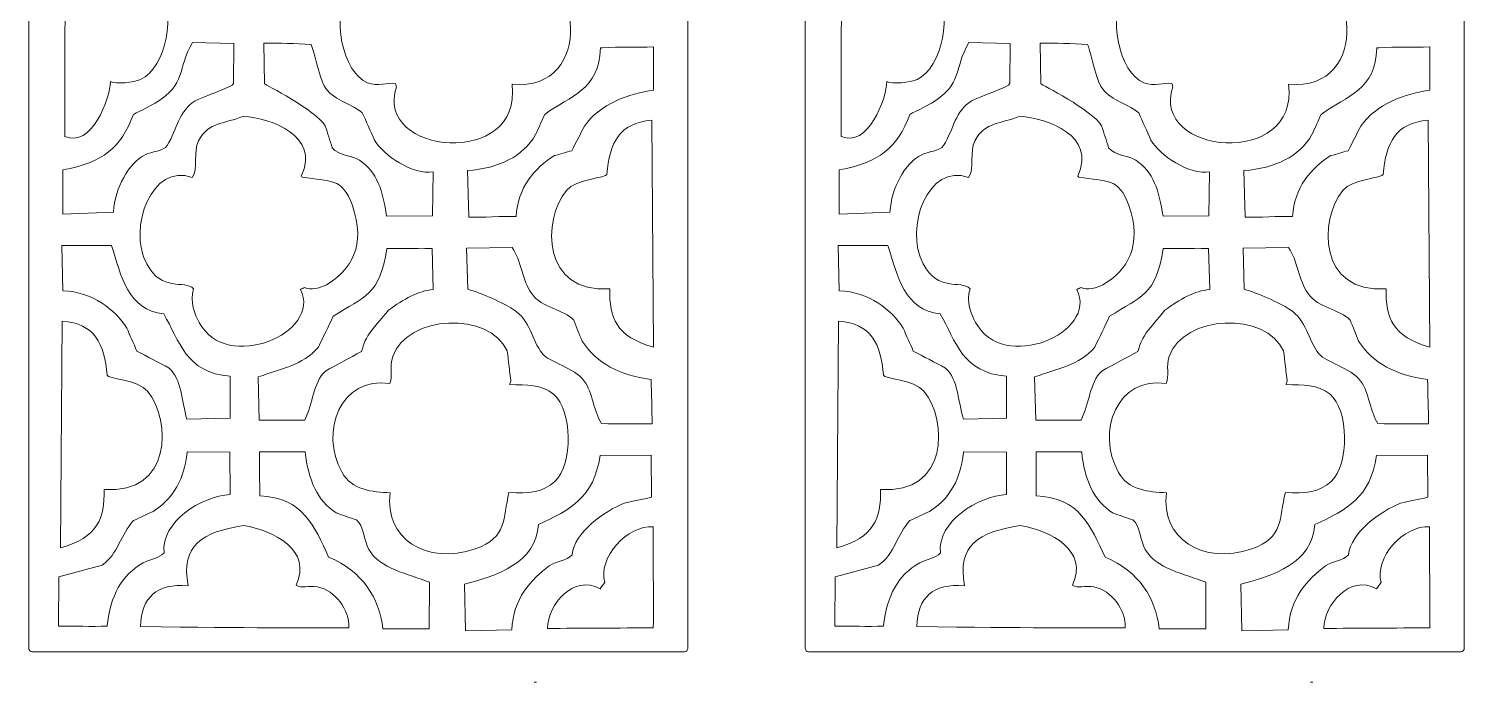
# Model space of a CAD drawing. Header units: centimetres. Extents: x 10.2 to 19.7, y -9.7 to 9.5.
# Drawn here: x 10.25 to 19.68, y -9.7 to -5.41 of the extents above; entities that cross this region are included whole.
import ezdxf

# ---------------------------------------------------------------- set-up
doc = ezdxf.new("R2010")
doc.units = ezdxf.units.CM
doc.header["$MEASUREMENT"] = 0
doc.layers.add('layer 1', color=7, linetype='Continuous')

msp = doc.modelspace()

# ---------------------------------------------------------------- linework, layer by layer
at = {"layer": 'layer 1', "color": 250, "lineweight": 9}
for points, knots in [([(10.27031, 9.5), (10.27031, 9.5), (14.55617, 9.5), (14.55617, 9.5), (14.55617, 9.5), (14.56809, 9.5), (14.57782, 9.48901), (14.57782, 9.47555), (14.57782, 9.47555), (14.57782, 9.47555), (14.57782, -9.47423), (14.57782, -9.47423), (14.57782, -9.47423), (14.57782, -9.48769), (14.56809, -9.49868), (14.55617, -9.49868), (14.55617, -9.49868), (14.55617, -9.49868), (10.27031, -9.49868), (10.27031, -9.49868), (10.27031, -9.49868), (10.25839, -9.49868), (10.24866, -9.48769), (10.24866, -9.47423), (10.24866, -9.47423), (10.24866, -9.47423), (10.24866, 9.47555), (10.24866, 9.47555), (10.24866, 9.47555), (10.24866, 9.48901), (10.25839, 9.5), (10.27031, 9.5)], [0, 0, 0, 0, 0.1111111, 0.1111111, 0.1111111, 0.1111111, 0.2222222, 0.2222222, 0.2222222, 0.2222222, 0.3333333, 0.3333333, 0.3333333, 0.3333333, 0.4444444, 0.4444444, 0.4444444, 0.4444444, 0.5555556, 0.5555556, 0.5555556, 0.5555556, 0.6666667, 0.6666667, 0.6666667, 0.6666667, 0.7777778, 0.7777778, 0.7777778, 0.7777778, 1, 1, 1, 1]), ([(15.36916, 9.5), (15.36916, 9.5), (19.65501, 9.5), (19.65501, 9.5), (19.65501, 9.5), (19.66694, 9.5), (19.67667, 9.48901), (19.67667, 9.47555), (19.67667, 9.47555), (19.67667, 9.47555), (19.67667, -9.47423), (19.67667, -9.47423), (19.67667, -9.47423), (19.67667, -9.48769), (19.66694, -9.49868), (19.65501, -9.49868), (19.65501, -9.49868), (19.65501, -9.49868), (15.36916, -9.49868), (15.36916, -9.49868), (15.36916, -9.49868), (15.35723, -9.49868), (15.3475, -9.48769), (15.3475, -9.47423), (15.3475, -9.47423), (15.3475, -9.47423), (15.3475, 9.47555), (15.3475, 9.47555), (15.3475, 9.47555), (15.3475, 9.48901), (15.35723, 9.5), (15.36916, 9.5)], [0, 0, 0, 0, 0.1111111, 0.1111111, 0.1111111, 0.1111111, 0.2222222, 0.2222222, 0.2222222, 0.2222222, 0.3333333, 0.3333333, 0.3333333, 0.3333333, 0.4444444, 0.4444444, 0.4444444, 0.4444444, 0.5555556, 0.5555556, 0.5555556, 0.5555556, 0.6666667, 0.6666667, 0.6666667, 0.6666667, 0.7777778, 0.7777778, 0.7777778, 0.7777778, 1, 1, 1, 1]), ([(10.488, -4.66138), (10.488, -4.66138), (10.48556, -6.11492), (10.48556, -6.11492), (10.48556, -6.11492), (10.66069, -6.19524), (10.78403, -5.86657), (10.78532, -5.75533), (10.78532, -5.75533), (10.82088, -5.77365), (10.93985, -5.76181), (10.98375, -5.74062), (10.98375, -5.74062), (11.15066, -5.66795), (11.22258, -5.29161), (11.1039, -5.13767), (11.1039, -5.13767), (10.99773, -4.9999), (10.90006, -4.9843), (10.78345, -5.02362), (10.78345, -5.02362), (10.83102, -4.87377), (10.65474, -4.56717), (10.488, -4.66138)], [0, 0, 0, 0, 0.1428571, 0.1428571, 0.1428571, 0.1428571, 0.2857143, 0.2857143, 0.2857143, 0.2857143, 0.4285714, 0.4285714, 0.4285714, 0.4285714, 0.5714286, 0.5714286, 0.5714286, 0.5714286, 0.7142857, 0.7142857, 0.7142857, 0.7142857, 1, 1, 1, 1]), ([(13.05495, -4.6574), (12.8962, -4.71963), (12.75671, -4.67807), (12.68859, -4.83929), (12.68859, -4.83929), (12.66474, -4.89574), (12.68859, -5.00367), (12.65489, -5.04404), (12.65489, -5.04404), (12.52257, -5.07622), (12.44199, -5.05102), (12.36141, -5.14984), (12.36141, -5.14984), (12.22398, -5.3184), (12.31418, -5.69927), (12.47306, -5.76256), (12.47306, -5.76256), (12.54158, -5.78984), (12.60678, -5.76043), (12.65729, -5.76736), (12.65729, -5.76736), (12.65947, -5.7745), (12.66166, -5.78165), (12.66384, -5.78881), (12.66384, -5.78881), (12.51138, -6.2387), (13.49562, -6.32681), (13.42295, -5.77313), (13.42295, -5.77313), (13.97462, -5.82452), (13.88864, -4.96888), (13.44142, -5.06454), (13.44142, -5.06454), (13.43695, -5.05498), (13.43248, -5.04539), (13.42798, -5.03583), (13.42798, -5.03583), (13.50931, -4.77472), (13.2284, -4.67996), (13.05495, -4.6574)], [0, 0, 0, 0, 0.0909091, 0.0909091, 0.0909091, 0.0909091, 0.1818182, 0.1818182, 0.1818182, 0.1818182, 0.2727273, 0.2727273, 0.2727273, 0.2727273, 0.3636364, 0.3636364, 0.3636364, 0.3636364, 0.4545455, 0.4545455, 0.4545455, 0.4545455, 0.5454545, 0.5454545, 0.5454545, 0.5454545, 0.6363636, 0.6363636, 0.6363636, 0.6363636, 0.7272727, 0.7272727, 0.7272727, 0.7272727, 0.8181818, 0.8181818, 0.8181818, 0.8181818, 1, 1, 1, 1]), ([(11.32415, -5.49861), (11.22025, -5.67694), (11.2901, -5.76765), (11.07979, -5.89642), (11.07979, -5.89642), (11.05299, -5.91282), (10.93605, -5.97065), (10.93605, -5.97065), (10.93605, -5.97065), (10.85308, -6.1919), (10.73828, -6.2855), (10.47275, -6.33439), (10.47275, -6.33439), (10.47275, -6.33439), (10.47226, -6.62511), (10.47226, -6.62511), (10.47226, -6.62511), (10.47226, -6.62511), (10.80585, -6.61253), (10.80585, -6.61253), (10.80585, -6.61253), (10.81518, -6.44997), (10.90453, -6.2923), (11.01423, -6.23505), (11.01423, -6.23505), (11.05392, -6.21434), (11.13485, -6.21139), (11.15761, -6.17499), (11.15761, -6.17499), (11.22739, -6.06341), (11.23313, -5.94761), (11.34252, -5.88199), (11.34252, -5.88199), (11.38303, -5.8577), (11.59181, -5.78949), (11.59367, -5.76799), (11.59367, -5.76799), (11.59367, -5.76799), (11.59592, -5.50526), (11.59592, -5.50526), (11.59592, -5.50526), (11.59592, -5.50526), (11.32415, -5.49861), (11.32415, -5.49861)], [0, 0, 0, 0, 0.0833333, 0.0833333, 0.0833333, 0.0833333, 0.1666667, 0.1666667, 0.1666667, 0.1666667, 0.25, 0.25, 0.25, 0.25, 0.3333333, 0.3333333, 0.3333333, 0.3333333, 0.4166667, 0.4166667, 0.4166667, 0.4166667, 0.5, 0.5, 0.5, 0.5, 0.5833333, 0.5833333, 0.5833333, 0.5833333, 0.6666667, 0.6666667, 0.6666667, 0.6666667, 0.75, 0.75, 0.75, 0.75, 0.8333333, 0.8333333, 0.8333333, 0.8333333, 1, 1, 1, 1]), ([(11.79202, -5.50372), (11.79202, -5.50372), (11.79727, -5.77069), (11.79727, -5.77069), (11.79727, -5.77069), (11.7973, -5.7721), (12.13451, -5.94207), (12.19623, -6.04606), (12.19623, -6.04606), (12.21152, -6.09372), (12.22683, -6.14141), (12.24214, -6.18907), (12.24214, -6.18907), (12.28337, -6.24187), (12.38394, -6.24375), (12.42043, -6.27144), (12.42043, -6.27144), (12.53652, -6.34446), (12.57446, -6.47524), (12.59915, -6.638), (12.59915, -6.638), (12.59915, -6.638), (12.9003, -6.63676), (12.9003, -6.63676), (12.9003, -6.63676), (12.9003, -6.63676), (12.90451, -6.34816), (12.90451, -6.34816), (12.90451, -6.34816), (12.77571, -6.37145), (12.57399, -6.23786), (12.51996, -6.13959), (12.51996, -6.13959), (12.49316, -6.0798), (12.46635, -6.02), (12.43955, -5.96023), (12.43955, -5.96023), (12.35086, -5.88733), (12.25012, -5.88224), (12.18888, -5.78351), (12.18888, -5.78351), (12.15949, -5.73612), (12.11334, -5.52016), (12.10379, -5.51185), (12.10379, -5.51185), (11.99863, -5.50326), (11.8976, -5.50242), (11.79202, -5.50372)], [0, 0, 0, 0, 0.0769231, 0.0769231, 0.0769231, 0.0769231, 0.1538462, 0.1538462, 0.1538462, 0.1538462, 0.2307692, 0.2307692, 0.2307692, 0.2307692, 0.3076923, 0.3076923, 0.3076923, 0.3076923, 0.3846154, 0.3846154, 0.3846154, 0.3846154, 0.4615385, 0.4615385, 0.4615385, 0.4615385, 0.5384615, 0.5384615, 0.5384615, 0.5384615, 0.6153846, 0.6153846, 0.6153846, 0.6153846, 0.6923077, 0.6923077, 0.6923077, 0.6923077, 0.7692308, 0.7692308, 0.7692308, 0.7692308, 0.8461538, 0.8461538, 0.8461538, 0.8461538, 1, 1, 1, 1]), ([(14.01773, -5.53338), (14.01773, -5.53338), (14.00357, -5.53301), (14.00357, -5.53301), (14.00357, -5.53301), (13.99626, -5.81406), (13.80945, -5.84403), (13.63762, -5.97018), (13.63762, -5.97018), (13.61757, -6.01456), (13.59749, -6.05897), (13.57742, -6.10334), (13.57742, -6.10334), (13.49287, -6.24991), (13.33835, -6.32209), (13.13086, -6.33985), (13.13086, -6.33985), (13.13086, -6.33985), (13.13885, -6.64587), (13.13885, -6.64587), (13.13885, -6.64587), (13.2286, -6.64821), (13.36065, -6.63794), (13.45041, -6.64027), (13.45041, -6.64027), (13.45877, -6.45512), (13.5712, -6.32007), (13.70147, -6.24131), (13.70147, -6.24131), (13.73956, -6.23047), (13.77767, -6.21964), (13.81577, -6.20882), (13.81577, -6.20882), (13.84315, -6.15518), (13.87057, -6.10152), (13.89795, -6.04787), (13.89795, -6.04787), (13.9954, -5.90301), (14.19507, -5.83216), (14.35084, -5.81151), (14.35084, -5.81151), (14.35084, -5.81151), (14.35115, -5.52788), (14.35115, -5.52788), (14.35115, -5.52788), (14.24194, -5.52944), (14.12894, -5.52752), (14.01773, -5.53338)], [0, 0, 0, 0, 0.0769231, 0.0769231, 0.0769231, 0.0769231, 0.1538462, 0.1538462, 0.1538462, 0.1538462, 0.2307692, 0.2307692, 0.2307692, 0.2307692, 0.3076923, 0.3076923, 0.3076923, 0.3076923, 0.3846154, 0.3846154, 0.3846154, 0.3846154, 0.4615385, 0.4615385, 0.4615385, 0.4615385, 0.5384615, 0.5384615, 0.5384615, 0.5384615, 0.6153846, 0.6153846, 0.6153846, 0.6153846, 0.6923077, 0.6923077, 0.6923077, 0.6923077, 0.7692308, 0.7692308, 0.7692308, 0.7692308, 0.8461538, 0.8461538, 0.8461538, 0.8461538, 1, 1, 1, 1]), ([(11.65898, -5.98241), (11.53641, -6.0343), (11.42994, -6.01705), (11.36403, -6.14491), (11.36403, -6.14491), (11.32785, -6.21511), (11.36269, -6.32669), (11.32232, -6.3849), (11.32232, -6.3849), (11.05813, -6.28766), (10.89679, -6.71267), (11.02392, -6.95147), (11.02392, -6.95147), (11.12487, -7.14109), (11.26846, -7.05319), (11.33164, -7.1155), (11.33164, -7.1155), (11.30282, -7.20053), (11.34126, -7.28516), (11.36844, -7.33626), (11.36844, -7.33626), (11.54724, -7.67261), (12.17816, -7.40499), (12.03351, -7.11961), (12.03351, -7.11961), (12.0431, -7.11513), (12.05266, -7.11066), (12.06223, -7.10618), (12.06223, -7.10618), (12.09431, -7.1311), (12.17087, -7.10816), (12.2045, -7.08862), (12.2045, -7.08862), (12.36725, -6.99403), (12.46642, -6.82655), (12.37407, -6.56832), (12.37407, -6.56832), (12.30705, -6.38095), (12.22873, -6.41451), (12.04564, -6.38249), (12.04564, -6.38249), (12.04334, -6.38007), (12.04104, -6.37763), (12.03875, -6.37521), (12.03875, -6.37521), (12.16248, -6.10822), (11.84285, -5.99738), (11.65898, -5.98241)], [0, 0, 0, 0, 0.0769231, 0.0769231, 0.0769231, 0.0769231, 0.1538462, 0.1538462, 0.1538462, 0.1538462, 0.2307692, 0.2307692, 0.2307692, 0.2307692, 0.3076923, 0.3076923, 0.3076923, 0.3076923, 0.3846154, 0.3846154, 0.3846154, 0.3846154, 0.4615385, 0.4615385, 0.4615385, 0.4615385, 0.5384615, 0.5384615, 0.5384615, 0.5384615, 0.6153846, 0.6153846, 0.6153846, 0.6153846, 0.6923077, 0.6923077, 0.6923077, 0.6923077, 0.7692308, 0.7692308, 0.7692308, 0.7692308, 0.8461538, 0.8461538, 0.8461538, 0.8461538, 1, 1, 1, 1]), ([(14.34069, -6.00925), (14.34069, -6.00925), (14.35114, -7.49804), (14.35114, -7.49804), (14.35114, -7.49804), (14.1065, -7.42965), (14.06075, -7.30627), (14.06462, -7.11551), (14.06462, -7.11551), (13.61925, -7.14718), (13.62176, -6.66363), (13.77962, -6.4701), (13.77962, -6.4701), (13.84185, -6.39382), (14.04695, -6.38776), (14.04504, -6.3644), (14.04504, -6.3644), (14.06331, -6.15835), (14.12597, -6.02558), (14.34069, -6.00925)], [0, 0, 0, 0, 0.1666667, 0.1666667, 0.1666667, 0.1666667, 0.3333333, 0.3333333, 0.3333333, 0.3333333, 0.5, 0.5, 0.5, 0.5, 0.6666667, 0.6666667, 0.6666667, 0.6666667, 1, 1, 1, 1]), ([(11.57196, -7.68902), (11.28099, -7.6691), (11.23884, -7.45706), (11.13588, -7.28056), (11.13588, -7.28056), (10.89975, -7.25472), (10.85512, -7.03148), (10.79304, -6.832), (10.79304, -6.832), (10.68434, -6.83153), (10.57561, -6.83106), (10.46691, -6.83059), (10.46691, -6.83059), (10.46691, -6.83059), (10.47331, -7.12858), (10.47331, -7.12858), (10.47331, -7.12858), (10.66777, -7.13628), (10.8158, -7.25074), (10.89238, -7.37349), (10.89238, -7.37349), (10.91471, -7.4237), (10.93704, -7.47394), (10.95935, -7.52414), (10.95935, -7.52414), (11.02457, -7.56129), (11.10518, -7.59846), (11.17037, -7.63559), (11.17037, -7.63559), (11.25559, -7.71408), (11.25117, -7.84512), (11.28803, -7.97234), (11.28803, -7.97234), (11.28803, -7.97234), (11.57184, -7.96556), (11.57184, -7.96556), (11.57184, -7.96556), (11.57188, -7.87339), (11.57192, -7.78119), (11.57196, -7.68902)], [0, 0, 0, 0, 0.0909091, 0.0909091, 0.0909091, 0.0909091, 0.1818182, 0.1818182, 0.1818182, 0.1818182, 0.2727273, 0.2727273, 0.2727273, 0.2727273, 0.3636364, 0.3636364, 0.3636364, 0.3636364, 0.4545455, 0.4545455, 0.4545455, 0.4545455, 0.5454545, 0.5454545, 0.5454545, 0.5454545, 0.6363636, 0.6363636, 0.6363636, 0.6363636, 0.7272727, 0.7272727, 0.7272727, 0.7272727, 0.8181818, 0.8181818, 0.8181818, 0.8181818, 1, 1, 1, 1]), ([(12.83472, -6.84977), (12.75671, -6.8501), (12.6787, -6.85043), (12.6007, -6.85076), (12.6007, -6.85076), (12.55382, -7.15937), (12.45471, -7.16594), (12.24875, -7.2954), (12.24875, -7.2954), (12.21626, -7.36309), (12.18375, -7.4308), (12.15128, -7.49849), (12.15128, -7.49849), (12.04329, -7.62179), (11.91322, -7.6364), (11.75619, -7.69382), (11.75619, -7.69382), (11.75619, -7.69382), (11.76298, -7.97763), (11.76298, -7.97763), (11.76298, -7.97763), (11.76298, -7.97763), (12.06114, -7.97699), (12.06114, -7.97699), (12.06114, -7.97699), (12.11745, -7.86576), (12.11555, -7.73537), (12.19681, -7.65567), (12.19681, -7.65567), (12.27593, -7.61283), (12.35505, -7.56998), (12.43415, -7.52714), (12.43415, -7.52714), (12.44696, -7.48966), (12.44669, -7.47231), (12.4767, -7.42399), (12.4767, -7.42399), (12.5067, -7.37567), (12.56538, -7.31307), (12.61179, -7.25521), (12.61179, -7.25521), (12.71102, -7.18433), (12.80642, -7.12761), (12.90564, -7.12107), (12.90564, -7.12107), (12.90564, -7.12107), (12.89849, -6.85144), (12.89849, -6.85144), (12.89849, -6.85144), (12.87723, -6.85088), (12.85597, -6.85033), (12.83472, -6.84977)], [0, 0, 0, 0, 0.0714286, 0.0714286, 0.0714286, 0.0714286, 0.1428571, 0.1428571, 0.1428571, 0.1428571, 0.2142857, 0.2142857, 0.2142857, 0.2142857, 0.2857143, 0.2857143, 0.2857143, 0.2857143, 0.3571429, 0.3571429, 0.3571429, 0.3571429, 0.4285714, 0.4285714, 0.4285714, 0.4285714, 0.5, 0.5, 0.5, 0.5, 0.5714286, 0.5714286, 0.5714286, 0.5714286, 0.6428571, 0.6428571, 0.6428571, 0.6428571, 0.7142857, 0.7142857, 0.7142857, 0.7142857, 0.7857143, 0.7857143, 0.7857143, 0.7857143, 0.8571429, 0.8571429, 0.8571429, 0.8571429, 1, 1, 1, 1]), ([(14.34335, -8.00234), (14.34117, -7.9054), (14.33896, -7.80841), (14.33676, -7.71145), (14.33676, -7.71145), (14.11983, -7.67963), (13.98706, -7.60853), (13.88245, -7.45853), (13.88245, -7.45853), (13.86474, -7.41317), (13.84701, -7.36779), (13.82928, -7.32241), (13.82928, -7.32241), (13.75952, -7.24762), (13.62255, -7.24482), (13.55027, -7.14498), (13.55027, -7.14498), (13.49231, -7.06487), (13.4834, -6.92721), (13.42304, -6.84516), (13.42304, -6.84516), (13.42304, -6.84516), (13.12464, -6.84892), (13.12464, -6.84892), (13.12464, -6.84892), (13.12464, -6.84892), (13.13179, -7.11852), (13.13179, -7.11852), (13.13179, -7.11852), (13.21912, -7.14167), (13.3659, -7.20928), (13.42704, -7.24811), (13.42704, -7.24811), (13.55082, -7.32671), (13.54213, -7.44414), (13.62496, -7.54399), (13.62496, -7.54399), (13.6699, -7.59817), (13.82877, -7.63099), (13.89688, -7.72126), (13.89688, -7.72126), (13.95283, -7.7954), (13.95885, -7.92187), (14.01014, -8.00076), (14.01014, -8.00076), (14.1212, -8.00129), (14.23229, -8.00181), (14.34335, -8.00234)], [0, 0, 0, 0, 0.0769231, 0.0769231, 0.0769231, 0.0769231, 0.1538462, 0.1538462, 0.1538462, 0.1538462, 0.2307692, 0.2307692, 0.2307692, 0.2307692, 0.3076923, 0.3076923, 0.3076923, 0.3076923, 0.3846154, 0.3846154, 0.3846154, 0.3846154, 0.4615385, 0.4615385, 0.4615385, 0.4615385, 0.5384615, 0.5384615, 0.5384615, 0.5384615, 0.6153846, 0.6153846, 0.6153846, 0.6153846, 0.6923077, 0.6923077, 0.6923077, 0.6923077, 0.7692308, 0.7692308, 0.7692308, 0.7692308, 0.8461538, 0.8461538, 0.8461538, 0.8461538, 1, 1, 1, 1]), ([(10.46814, -7.32697), (10.46814, -7.32697), (10.45769, -8.81577), (10.45769, -8.81577), (10.45769, -8.81577), (10.70233, -8.74737), (10.74808, -8.62399), (10.74421, -8.43323), (10.74421, -8.43323), (11.18958, -8.4649), (11.18707, -7.98135), (11.02921, -7.78782), (11.02921, -7.78782), (10.96698, -7.71154), (10.76188, -7.70548), (10.76379, -7.68212), (10.76379, -7.68212), (10.74552, -7.47607), (10.68286, -7.34331), (10.46814, -7.32697)], [0, 0, 0, 0, 0.1666667, 0.1666667, 0.1666667, 0.1666667, 0.3333333, 0.3333333, 0.3333333, 0.3333333, 0.5, 0.5, 0.5, 0.5, 0.6666667, 0.6666667, 0.6666667, 0.6666667, 1, 1, 1, 1]), ([(12.63892, -7.56084), (12.6177, -7.62296), (12.64208, -7.68699), (12.62012, -7.73762), (12.62012, -7.73762), (12.29827, -7.68887), (12.15673, -8.05245), (12.30645, -8.32062), (12.30645, -8.32062), (12.37007, -8.43459), (12.50504, -8.45169), (12.62273, -8.45384), (12.62273, -8.45384), (12.58139, -8.74925), (12.8592, -8.93401), (13.18036, -8.82293), (13.18036, -8.82293), (13.39516, -8.74863), (13.36027, -8.62244), (13.40274, -8.45291), (13.40274, -8.45291), (13.53163, -8.46073), (13.62991, -8.44955), (13.70237, -8.38272), (13.70237, -8.38272), (13.82768, -8.26712), (13.81823, -7.90872), (13.69607, -7.8082), (13.69607, -7.8082), (13.61182, -7.73889), (13.52147, -7.74904), (13.40703, -7.74394), (13.40703, -7.74394), (13.40957, -7.73692), (13.41212, -7.7299), (13.41466, -7.72286), (13.41466, -7.72286), (13.40694, -7.6565), (13.39923, -7.59011), (13.39149, -7.52373), (13.39149, -7.52373), (13.27704, -7.26256), (12.73353, -7.28375), (12.63892, -7.56084)], [0, 0, 0, 0, 0.0833333, 0.0833333, 0.0833333, 0.0833333, 0.1666667, 0.1666667, 0.1666667, 0.1666667, 0.25, 0.25, 0.25, 0.25, 0.3333333, 0.3333333, 0.3333333, 0.3333333, 0.4166667, 0.4166667, 0.4166667, 0.4166667, 0.5, 0.5, 0.5, 0.5, 0.5833333, 0.5833333, 0.5833333, 0.5833333, 0.6666667, 0.6666667, 0.6666667, 0.6666667, 0.75, 0.75, 0.75, 0.75, 0.8333333, 0.8333333, 0.8333333, 0.8333333, 1, 1, 1, 1]), ([(11.2894, -8.18574), (11.27602, -8.31141), (11.2328, -8.47314), (11.06665, -8.57637), (11.06665, -8.57637), (11.02359, -8.59651), (10.98051, -8.61666), (10.93745, -8.63681), (10.93745, -8.63681), (10.8502, -8.73002), (10.83752, -8.85529), (10.73128, -8.92925), (10.73128, -8.92925), (10.73128, -8.92925), (10.44562, -9.00691), (10.44562, -9.00691), (10.44562, -9.00691), (10.44562, -9.00691), (10.44392, -9.33111), (10.44392, -9.33111), (10.44392, -9.33111), (10.55072, -9.32873), (10.65772, -9.33418), (10.76418, -9.32986), (10.76418, -9.32986), (10.78624, -9.1251), (10.85769, -8.99594), (11.0011, -8.91502), (11.0011, -8.91502), (11.04928, -8.88783), (11.10296, -8.88837), (11.13758, -8.84766), (11.13758, -8.84766), (11.114, -8.64814), (11.38241, -8.47584), (11.5723, -8.46658), (11.5723, -8.46658), (11.5723, -8.46658), (11.57026, -8.18784), (11.57026, -8.18784), (11.57026, -8.18784), (11.57026, -8.18784), (11.2894, -8.18574), (11.2894, -8.18574)], [0, 0, 0, 0, 0.0833333, 0.0833333, 0.0833333, 0.0833333, 0.1666667, 0.1666667, 0.1666667, 0.1666667, 0.25, 0.25, 0.25, 0.25, 0.3333333, 0.3333333, 0.3333333, 0.3333333, 0.4166667, 0.4166667, 0.4166667, 0.4166667, 0.5, 0.5, 0.5, 0.5, 0.5833333, 0.5833333, 0.5833333, 0.5833333, 0.6666667, 0.6666667, 0.6666667, 0.6666667, 0.75, 0.75, 0.75, 0.75, 0.8333333, 0.8333333, 0.8333333, 0.8333333, 1, 1, 1, 1]), ([(11.76537, -8.18668), (11.76535, -8.28656), (11.76522, -8.37676), (11.76592, -8.47483), (11.76592, -8.47483), (12.0509, -8.48472), (12.12752, -8.6787), (12.21831, -8.87642), (12.21831, -8.87642), (12.44478, -8.97269), (12.54822, -9.14356), (12.57477, -9.3466), (12.57477, -9.3466), (12.57477, -9.3466), (12.87965, -9.34746), (12.87965, -9.34746), (12.87965, -9.34746), (12.87965, -9.34746), (12.88036, -9.04185), (12.88036, -9.04185), (12.88036, -9.04185), (12.74117, -8.98597), (12.55306, -8.95456), (12.48197, -8.82655), (12.48197, -8.82655), (12.44754, -8.76459), (12.44989, -8.66946), (12.40192, -8.63303), (12.40192, -8.63303), (12.35742, -8.61768), (12.31291, -8.60234), (12.26841, -8.58701), (12.26841, -8.58701), (12.14508, -8.507), (12.08328, -8.36928), (12.06522, -8.18675), (12.06522, -8.18675), (12.06522, -8.18675), (11.76537, -8.18668), (11.76537, -8.18668)], [0, 0, 0, 0, 0.0909091, 0.0909091, 0.0909091, 0.0909091, 0.1818182, 0.1818182, 0.1818182, 0.1818182, 0.2727273, 0.2727273, 0.2727273, 0.2727273, 0.3636364, 0.3636364, 0.3636364, 0.3636364, 0.4545455, 0.4545455, 0.4545455, 0.4545455, 0.5454545, 0.5454545, 0.5454545, 0.5454545, 0.6363636, 0.6363636, 0.6363636, 0.6363636, 0.7272727, 0.7272727, 0.7272727, 0.7272727, 0.8181818, 0.8181818, 0.8181818, 0.8181818, 1, 1, 1, 1]), ([(14.00115, -8.20912), (13.96015, -8.48842), (13.80698, -8.56406), (13.59577, -8.66358), (13.59577, -8.66358), (13.58272, -8.91485), (13.31983, -8.99879), (13.11049, -9.0551), (13.11049, -9.0551), (13.11049, -9.0551), (13.11673, -9.36016), (13.11673, -9.36016), (13.11673, -9.36016), (13.11673, -9.36016), (13.42178, -9.35394), (13.42178, -9.35394), (13.42178, -9.35394), (13.42961, -9.15126), (13.54721, -9.02195), (13.6667, -8.93487), (13.6667, -8.93487), (13.71549, -8.8993), (13.77874, -8.90676), (13.81754, -8.8608), (13.81754, -8.8608), (13.82988, -8.71577), (14.03024, -8.57388), (14.15963, -8.52227), (14.15963, -8.52227), (14.21904, -8.50964), (14.27847, -8.497), (14.33789, -8.48438), (14.33789, -8.48438), (14.33789, -8.48438), (14.33665, -8.20746), (14.33665, -8.20746), (14.33665, -8.20746), (14.33665, -8.20746), (14.00115, -8.20912), (14.00115, -8.20912)], [0, 0, 0, 0, 0.0909091, 0.0909091, 0.0909091, 0.0909091, 0.1818182, 0.1818182, 0.1818182, 0.1818182, 0.2727273, 0.2727273, 0.2727273, 0.2727273, 0.3636364, 0.3636364, 0.3636364, 0.3636364, 0.4545455, 0.4545455, 0.4545455, 0.4545455, 0.5454545, 0.5454545, 0.5454545, 0.5454545, 0.6363636, 0.6363636, 0.6363636, 0.6363636, 0.7272727, 0.7272727, 0.7272727, 0.7272727, 0.8181818, 0.8181818, 0.8181818, 0.8181818, 1, 1, 1, 1]), ([(11.65985, -8.66982), (11.38605, -8.71321), (11.24789, -8.79532), (11.29502, -9.06448), (11.29502, -9.06448), (11.08817, -9.04958), (10.98815, -9.13976), (10.98312, -9.3329), (10.98312, -9.3329), (11.73153, -9.34132), (12.03632, -9.34427), (12.35144, -9.34021), (12.35144, -9.34021), (12.3541, -9.22205), (12.26411, -9.09678), (12.1457, -9.07249), (12.1457, -9.07249), (12.08712, -9.06047), (12.03979, -9.08591), (12.00416, -9.06171), (12.00416, -9.06171), (12.11307, -8.83319), (11.86052, -8.70164), (11.65985, -8.66982)], [0, 0, 0, 0, 0.1428571, 0.1428571, 0.1428571, 0.1428571, 0.2857143, 0.2857143, 0.2857143, 0.2857143, 0.4285714, 0.4285714, 0.4285714, 0.4285714, 0.5714286, 0.5714286, 0.5714286, 0.5714286, 0.7142857, 0.7142857, 0.7142857, 0.7142857, 1, 1, 1, 1]), ([(14.03137, -9.04291), (14.02154, -9.05684), (14.01173, -9.07076), (14.00191, -9.0847), (14.00191, -9.0847), (13.82597, -8.98827), (13.6589, -9.18644), (13.65477, -9.34509), (13.65477, -9.34509), (13.87695, -9.34379), (14.12835, -9.34249), (14.35053, -9.3412), (14.35053, -9.3412), (14.35613, -9.12628), (14.34479, -8.89392), (14.35039, -8.679), (14.35039, -8.679), (14.18379, -8.661), (13.98409, -8.88468), (14.03137, -9.04291)], [0, 0, 0, 0, 0.1666667, 0.1666667, 0.1666667, 0.1666667, 0.3333333, 0.3333333, 0.3333333, 0.3333333, 0.5, 0.5, 0.5, 0.5, 0.6666667, 0.6666667, 0.6666667, 0.6666667, 1, 1, 1, 1]), ([(13.5688, -9.69811), (13.57354, -9.69823), (13.57826, -9.69836), (13.58298, -9.69848), (13.58298, -9.69848), (13.57826, -9.69836), (13.57354, -9.69823), (13.5688, -9.69811)], [0, 0, 0, 0, 0.3333333, 0.3333333, 0.3333333, 0.3333333, 1, 1, 1, 1]), ([(18.66764, -9.69811), (18.67238, -9.69823), (18.6771, -9.69836), (18.68183, -9.69848), (18.68183, -9.69848), (18.6771, -9.69836), (18.67238, -9.69823), (18.66764, -9.69811)], [0, 0, 0, 0, 0.3333333, 0.3333333, 0.3333333, 0.3333333, 1, 1, 1, 1])]:
    msp.add_open_spline(points, degree=3, knots=knots, dxfattribs=at)
at = {"layer": 'layer 1', "color": 7, "lineweight": 9}
for points, knots in [([(15.58685, -4.66138), (15.58685, -4.66138), (15.58441, -6.11492), (15.58441, -6.11492), (15.58441, -6.11492), (15.75953, -6.19524), (15.88287, -5.86657), (15.88417, -5.75533), (15.88417, -5.75533), (15.91972, -5.77365), (16.0387, -5.76181), (16.08259, -5.74062), (16.08259, -5.74062), (16.2495, -5.66795), (16.32142, -5.29161), (16.20275, -5.13767), (16.20275, -5.13767), (16.09657, -4.9999), (15.9989, -4.9843), (15.8823, -5.02362), (15.8823, -5.02362), (15.92986, -4.87377), (15.75359, -4.56717), (15.58685, -4.66138)], [0, 0, 0, 0, 0.1428571, 0.1428571, 0.1428571, 0.1428571, 0.2857143, 0.2857143, 0.2857143, 0.2857143, 0.4285714, 0.4285714, 0.4285714, 0.4285714, 0.5714286, 0.5714286, 0.5714286, 0.5714286, 0.7142857, 0.7142857, 0.7142857, 0.7142857, 1, 1, 1, 1]), ([(18.15379, -4.6574), (17.99504, -4.71963), (17.85555, -4.67807), (17.78743, -4.83929), (17.78743, -4.83929), (17.76358, -4.89574), (17.78744, -5.00367), (17.75373, -5.04404), (17.75373, -5.04404), (17.62141, -5.07622), (17.54083, -5.05102), (17.46025, -5.14984), (17.46025, -5.14984), (17.32282, -5.3184), (17.41303, -5.69927), (17.57191, -5.76256), (17.57191, -5.76256), (17.64042, -5.78984), (17.70562, -5.76043), (17.75614, -5.76736), (17.75614, -5.76736), (17.75831, -5.7745), (17.7605, -5.78165), (17.76268, -5.78881), (17.76268, -5.78881), (17.61022, -6.2387), (18.59446, -6.32681), (18.5218, -5.77313), (18.5218, -5.77313), (19.07347, -5.82452), (18.98748, -4.96888), (18.54027, -5.06454), (18.54027, -5.06454), (18.53579, -5.05498), (18.53132, -5.04539), (18.52683, -5.03583), (18.52683, -5.03583), (18.60815, -4.77472), (18.32724, -4.67996), (18.15379, -4.6574)], [0, 0, 0, 0, 0.0909091, 0.0909091, 0.0909091, 0.0909091, 0.1818182, 0.1818182, 0.1818182, 0.1818182, 0.2727273, 0.2727273, 0.2727273, 0.2727273, 0.3636364, 0.3636364, 0.3636364, 0.3636364, 0.4545455, 0.4545455, 0.4545455, 0.4545455, 0.5454545, 0.5454545, 0.5454545, 0.5454545, 0.6363636, 0.6363636, 0.6363636, 0.6363636, 0.7272727, 0.7272727, 0.7272727, 0.7272727, 0.8181818, 0.8181818, 0.8181818, 0.8181818, 1, 1, 1, 1]), ([(16.42299, -5.49861), (16.3191, -5.67694), (16.38894, -5.76765), (16.17863, -5.89642), (16.17863, -5.89642), (16.15183, -5.91282), (16.03489, -5.97065), (16.03489, -5.97065), (16.03489, -5.97065), (15.95193, -6.1919), (15.83712, -6.2855), (15.5716, -6.33439), (15.5716, -6.33439), (15.5716, -6.33439), (15.57111, -6.62511), (15.57111, -6.62511), (15.57111, -6.62511), (15.57111, -6.62511), (15.90469, -6.61253), (15.90469, -6.61253), (15.90469, -6.61253), (15.91402, -6.44997), (16.00337, -6.2923), (16.11308, -6.23505), (16.11308, -6.23505), (16.15277, -6.21434), (16.2337, -6.21139), (16.25646, -6.17499), (16.25646, -6.17499), (16.32623, -6.06341), (16.33198, -5.94761), (16.44136, -5.88199), (16.44136, -5.88199), (16.48187, -5.8577), (16.69065, -5.78949), (16.69252, -5.76799), (16.69252, -5.76799), (16.69252, -5.76799), (16.69476, -5.50526), (16.69476, -5.50526), (16.69476, -5.50526), (16.69476, -5.50526), (16.42299, -5.49861), (16.42299, -5.49861)], [0, 0, 0, 0, 0.0833333, 0.0833333, 0.0833333, 0.0833333, 0.1666667, 0.1666667, 0.1666667, 0.1666667, 0.25, 0.25, 0.25, 0.25, 0.3333333, 0.3333333, 0.3333333, 0.3333333, 0.4166667, 0.4166667, 0.4166667, 0.4166667, 0.5, 0.5, 0.5, 0.5, 0.5833333, 0.5833333, 0.5833333, 0.5833333, 0.6666667, 0.6666667, 0.6666667, 0.6666667, 0.75, 0.75, 0.75, 0.75, 0.8333333, 0.8333333, 0.8333333, 0.8333333, 1, 1, 1, 1]), ([(16.89086, -5.50372), (16.89086, -5.50372), (16.89612, -5.77069), (16.89612, -5.77069), (16.89612, -5.77069), (16.89615, -5.7721), (17.23335, -5.94207), (17.29507, -6.04606), (17.29507, -6.04606), (17.31037, -6.09372), (17.32568, -6.14141), (17.34099, -6.18907), (17.34099, -6.18907), (17.38221, -6.24187), (17.48278, -6.24375), (17.51927, -6.27144), (17.51927, -6.27144), (17.63536, -6.34446), (17.6733, -6.47524), (17.69799, -6.638), (17.69799, -6.638), (17.69799, -6.638), (17.99915, -6.63676), (17.99915, -6.63676), (17.99915, -6.63676), (17.99915, -6.63676), (18.00335, -6.34816), (18.00335, -6.34816), (18.00335, -6.34816), (17.87455, -6.37145), (17.67284, -6.23786), (17.61881, -6.13959), (17.61881, -6.13959), (17.592, -6.0798), (17.5652, -6.02), (17.53839, -5.96023), (17.53839, -5.96023), (17.44971, -5.88733), (17.34897, -5.88224), (17.28773, -5.78351), (17.28773, -5.78351), (17.25834, -5.73612), (17.21218, -5.52016), (17.20263, -5.51185), (17.20263, -5.51185), (17.09748, -5.50326), (16.99644, -5.50242), (16.89086, -5.50372)], [0, 0, 0, 0, 0.0769231, 0.0769231, 0.0769231, 0.0769231, 0.1538462, 0.1538462, 0.1538462, 0.1538462, 0.2307692, 0.2307692, 0.2307692, 0.2307692, 0.3076923, 0.3076923, 0.3076923, 0.3076923, 0.3846154, 0.3846154, 0.3846154, 0.3846154, 0.4615385, 0.4615385, 0.4615385, 0.4615385, 0.5384615, 0.5384615, 0.5384615, 0.5384615, 0.6153846, 0.6153846, 0.6153846, 0.6153846, 0.6923077, 0.6923077, 0.6923077, 0.6923077, 0.7692308, 0.7692308, 0.7692308, 0.7692308, 0.8461538, 0.8461538, 0.8461538, 0.8461538, 1, 1, 1, 1]), ([(19.11657, -5.53338), (19.11657, -5.53338), (19.10241, -5.53301), (19.10241, -5.53301), (19.10241, -5.53301), (19.0951, -5.81406), (18.90829, -5.84403), (18.73646, -5.97018), (18.73646, -5.97018), (18.71641, -6.01456), (18.69634, -6.05897), (18.67627, -6.10334), (18.67627, -6.10334), (18.59171, -6.24991), (18.43719, -6.32209), (18.22971, -6.33985), (18.22971, -6.33985), (18.22971, -6.33985), (18.23769, -6.64587), (18.23769, -6.64587), (18.23769, -6.64587), (18.32745, -6.64821), (18.4595, -6.63794), (18.54925, -6.64027), (18.54925, -6.64027), (18.55761, -6.45512), (18.67005, -6.32007), (18.80031, -6.24131), (18.80031, -6.24131), (18.83841, -6.23047), (18.87652, -6.21964), (18.91461, -6.20882), (18.91461, -6.20882), (18.942, -6.15518), (18.96941, -6.10152), (18.9968, -6.04787), (18.9968, -6.04787), (19.09424, -5.90301), (19.29391, -5.83216), (19.44968, -5.81151), (19.44968, -5.81151), (19.44968, -5.81151), (19.44999, -5.52788), (19.44999, -5.52788), (19.44999, -5.52788), (19.34079, -5.52944), (19.22778, -5.52752), (19.11657, -5.53338)], [0, 0, 0, 0, 0.0769231, 0.0769231, 0.0769231, 0.0769231, 0.1538462, 0.1538462, 0.1538462, 0.1538462, 0.2307692, 0.2307692, 0.2307692, 0.2307692, 0.3076923, 0.3076923, 0.3076923, 0.3076923, 0.3846154, 0.3846154, 0.3846154, 0.3846154, 0.4615385, 0.4615385, 0.4615385, 0.4615385, 0.5384615, 0.5384615, 0.5384615, 0.5384615, 0.6153846, 0.6153846, 0.6153846, 0.6153846, 0.6923077, 0.6923077, 0.6923077, 0.6923077, 0.7692308, 0.7692308, 0.7692308, 0.7692308, 0.8461538, 0.8461538, 0.8461538, 0.8461538, 1, 1, 1, 1]), ([(16.75783, -5.98241), (16.63525, -6.0343), (16.52878, -6.01705), (16.46287, -6.14491), (16.46287, -6.14491), (16.4267, -6.21511), (16.46153, -6.32669), (16.42117, -6.3849), (16.42117, -6.3849), (16.15697, -6.28766), (15.99563, -6.71267), (16.12276, -6.95147), (16.12276, -6.95147), (16.22372, -7.14109), (16.36731, -7.05319), (16.43048, -7.1155), (16.43048, -7.1155), (16.40166, -7.20053), (16.4401, -7.28516), (16.46728, -7.33626), (16.46728, -7.33626), (16.64608, -7.67261), (17.277, -7.40499), (17.13236, -7.11961), (17.13236, -7.11961), (17.14194, -7.11513), (17.15151, -7.11066), (17.16107, -7.10618), (17.16107, -7.10618), (17.19316, -7.1311), (17.26971, -7.10816), (17.30335, -7.08862), (17.30335, -7.08862), (17.46609, -6.99403), (17.56526, -6.82655), (17.47292, -6.56832), (17.47292, -6.56832), (17.40589, -6.38095), (17.32757, -6.41451), (17.14449, -6.38249), (17.14449, -6.38249), (17.14219, -6.38007), (17.13989, -6.37763), (17.13759, -6.37521), (17.13759, -6.37521), (17.26132, -6.10822), (16.94169, -5.99738), (16.75783, -5.98241)], [0, 0, 0, 0, 0.0769231, 0.0769231, 0.0769231, 0.0769231, 0.1538462, 0.1538462, 0.1538462, 0.1538462, 0.2307692, 0.2307692, 0.2307692, 0.2307692, 0.3076923, 0.3076923, 0.3076923, 0.3076923, 0.3846154, 0.3846154, 0.3846154, 0.3846154, 0.4615385, 0.4615385, 0.4615385, 0.4615385, 0.5384615, 0.5384615, 0.5384615, 0.5384615, 0.6153846, 0.6153846, 0.6153846, 0.6153846, 0.6923077, 0.6923077, 0.6923077, 0.6923077, 0.7692308, 0.7692308, 0.7692308, 0.7692308, 0.8461538, 0.8461538, 0.8461538, 0.8461538, 1, 1, 1, 1]), ([(19.43953, -6.00925), (19.43953, -6.00925), (19.44998, -7.49804), (19.44998, -7.49804), (19.44998, -7.49804), (19.20534, -7.42965), (19.15959, -7.30627), (19.16346, -7.11551), (19.16346, -7.11551), (18.7181, -7.14718), (18.7206, -6.66363), (18.87847, -6.4701), (18.87847, -6.4701), (18.94069, -6.39382), (19.1458, -6.38776), (19.14388, -6.3644), (19.14388, -6.3644), (19.16215, -6.15835), (19.22481, -6.02558), (19.43953, -6.00925)], [0, 0, 0, 0, 0.1666667, 0.1666667, 0.1666667, 0.1666667, 0.3333333, 0.3333333, 0.3333333, 0.3333333, 0.5, 0.5, 0.5, 0.5, 0.6666667, 0.6666667, 0.6666667, 0.6666667, 1, 1, 1, 1]), ([(16.6708, -7.68902), (16.37983, -7.6691), (16.33768, -7.45706), (16.23472, -7.28056), (16.23472, -7.28056), (15.99859, -7.25472), (15.95396, -7.03148), (15.89188, -6.832), (15.89188, -6.832), (15.78318, -6.83153), (15.67445, -6.83106), (15.56575, -6.83059), (15.56575, -6.83059), (15.56575, -6.83059), (15.57215, -7.12858), (15.57215, -7.12858), (15.57215, -7.12858), (15.76661, -7.13628), (15.91464, -7.25074), (15.99122, -7.37349), (15.99122, -7.37349), (16.01355, -7.4237), (16.03588, -7.47394), (16.05819, -7.52414), (16.05819, -7.52414), (16.12342, -7.56129), (16.20402, -7.59846), (16.26921, -7.63559), (16.26921, -7.63559), (16.35443, -7.71408), (16.35001, -7.84512), (16.38687, -7.97234), (16.38687, -7.97234), (16.38687, -7.97234), (16.67068, -7.96556), (16.67068, -7.96556), (16.67068, -7.96556), (16.67072, -7.87339), (16.67076, -7.78119), (16.6708, -7.68902)], [0, 0, 0, 0, 0.0909091, 0.0909091, 0.0909091, 0.0909091, 0.1818182, 0.1818182, 0.1818182, 0.1818182, 0.2727273, 0.2727273, 0.2727273, 0.2727273, 0.3636364, 0.3636364, 0.3636364, 0.3636364, 0.4545455, 0.4545455, 0.4545455, 0.4545455, 0.5454545, 0.5454545, 0.5454545, 0.5454545, 0.6363636, 0.6363636, 0.6363636, 0.6363636, 0.7272727, 0.7272727, 0.7272727, 0.7272727, 0.8181818, 0.8181818, 0.8181818, 0.8181818, 1, 1, 1, 1]), ([(17.93357, -6.84977), (17.85555, -6.8501), (17.77754, -6.85043), (17.69955, -6.85076), (17.69955, -6.85076), (17.65267, -7.15937), (17.55355, -7.16594), (17.34759, -7.2954), (17.34759, -7.2954), (17.3151, -7.36309), (17.2826, -7.4308), (17.25012, -7.49849), (17.25012, -7.49849), (17.14213, -7.62179), (17.01207, -7.6364), (16.85503, -7.69382), (16.85503, -7.69382), (16.85503, -7.69382), (16.86182, -7.97763), (16.86182, -7.97763), (16.86182, -7.97763), (16.86182, -7.97763), (17.15998, -7.97699), (17.15998, -7.97699), (17.15998, -7.97699), (17.21629, -7.86576), (17.2144, -7.73537), (17.29565, -7.65567), (17.29565, -7.65567), (17.37477, -7.61283), (17.45389, -7.56998), (17.53299, -7.52714), (17.53299, -7.52714), (17.5458, -7.48966), (17.54553, -7.47231), (17.57554, -7.42399), (17.57554, -7.42399), (17.60555, -7.37567), (17.66422, -7.31307), (17.71063, -7.25521), (17.71063, -7.25521), (17.80987, -7.18433), (17.90526, -7.12761), (18.00448, -7.12107), (18.00448, -7.12107), (18.00448, -7.12107), (17.99734, -6.85144), (17.99734, -6.85144), (17.99734, -6.85144), (17.97607, -6.85088), (17.95481, -6.85033), (17.93357, -6.84977)], [0, 0, 0, 0, 0.0714286, 0.0714286, 0.0714286, 0.0714286, 0.1428571, 0.1428571, 0.1428571, 0.1428571, 0.2142857, 0.2142857, 0.2142857, 0.2142857, 0.2857143, 0.2857143, 0.2857143, 0.2857143, 0.3571429, 0.3571429, 0.3571429, 0.3571429, 0.4285714, 0.4285714, 0.4285714, 0.4285714, 0.5, 0.5, 0.5, 0.5, 0.5714286, 0.5714286, 0.5714286, 0.5714286, 0.6428571, 0.6428571, 0.6428571, 0.6428571, 0.7142857, 0.7142857, 0.7142857, 0.7142857, 0.7857143, 0.7857143, 0.7857143, 0.7857143, 0.8571429, 0.8571429, 0.8571429, 0.8571429, 1, 1, 1, 1]), ([(19.4422, -8.00234), (19.44001, -7.9054), (19.4378, -7.80841), (19.43561, -7.71145), (19.43561, -7.71145), (19.21868, -7.67963), (19.0859, -7.60853), (18.9813, -7.45853), (18.9813, -7.45853), (18.96358, -7.41317), (18.94585, -7.36779), (18.92812, -7.32241), (18.92812, -7.32241), (18.85837, -7.24762), (18.7214, -7.24482), (18.64911, -7.14498), (18.64911, -7.14498), (18.59116, -7.06487), (18.58225, -6.92721), (18.52188, -6.84516), (18.52188, -6.84516), (18.52188, -6.84516), (18.22349, -6.84892), (18.22349, -6.84892), (18.22349, -6.84892), (18.22349, -6.84892), (18.23063, -7.11852), (18.23063, -7.11852), (18.23063, -7.11852), (18.31797, -7.14167), (18.46474, -7.20928), (18.52588, -7.24811), (18.52588, -7.24811), (18.64967, -7.32671), (18.64098, -7.44414), (18.7238, -7.54399), (18.7238, -7.54399), (18.76874, -7.59817), (18.92761, -7.63099), (18.99573, -7.72126), (18.99573, -7.72126), (19.05168, -7.7954), (19.05769, -7.92187), (19.10898, -8.00076), (19.10898, -8.00076), (19.22004, -8.00129), (19.33113, -8.00181), (19.4422, -8.00234)], [0, 0, 0, 0, 0.0769231, 0.0769231, 0.0769231, 0.0769231, 0.1538462, 0.1538462, 0.1538462, 0.1538462, 0.2307692, 0.2307692, 0.2307692, 0.2307692, 0.3076923, 0.3076923, 0.3076923, 0.3076923, 0.3846154, 0.3846154, 0.3846154, 0.3846154, 0.4615385, 0.4615385, 0.4615385, 0.4615385, 0.5384615, 0.5384615, 0.5384615, 0.5384615, 0.6153846, 0.6153846, 0.6153846, 0.6153846, 0.6923077, 0.6923077, 0.6923077, 0.6923077, 0.7692308, 0.7692308, 0.7692308, 0.7692308, 0.8461538, 0.8461538, 0.8461538, 0.8461538, 1, 1, 1, 1]), ([(15.56698, -7.32697), (15.56698, -7.32697), (15.55654, -8.81577), (15.55654, -8.81577), (15.55654, -8.81577), (15.80117, -8.74737), (15.84693, -8.62399), (15.84305, -8.43323), (15.84305, -8.43323), (16.28842, -8.4649), (16.28591, -7.98135), (16.12805, -7.78782), (16.12805, -7.78782), (16.06582, -7.71154), (15.86072, -7.70548), (15.86264, -7.68212), (15.86264, -7.68212), (15.84437, -7.47607), (15.7817, -7.34331), (15.56698, -7.32697)], [0, 0, 0, 0, 0.1666667, 0.1666667, 0.1666667, 0.1666667, 0.3333333, 0.3333333, 0.3333333, 0.3333333, 0.5, 0.5, 0.5, 0.5, 0.6666667, 0.6666667, 0.6666667, 0.6666667, 1, 1, 1, 1]), ([(17.73776, -7.56084), (17.71654, -7.62296), (17.74092, -7.68699), (17.71896, -7.73762), (17.71896, -7.73762), (17.39711, -7.68887), (17.25557, -8.05245), (17.40529, -8.32062), (17.40529, -8.32062), (17.46891, -8.43459), (17.60388, -8.45169), (17.72157, -8.45384), (17.72157, -8.45384), (17.68023, -8.74925), (17.95804, -8.93401), (18.2792, -8.82293), (18.2792, -8.82293), (18.494, -8.74863), (18.45911, -8.62244), (18.50158, -8.45291), (18.50158, -8.45291), (18.63048, -8.46073), (18.72876, -8.44955), (18.80122, -8.38272), (18.80122, -8.38272), (18.92653, -8.26712), (18.91707, -7.90872), (18.79492, -7.8082), (18.79492, -7.8082), (18.71066, -7.73889), (18.62031, -7.74904), (18.50587, -7.74394), (18.50587, -7.74394), (18.50842, -7.73692), (18.51096, -7.7299), (18.51351, -7.72286), (18.51351, -7.72286), (18.50579, -7.6565), (18.49807, -7.59011), (18.49033, -7.52373), (18.49033, -7.52373), (18.37588, -7.26256), (17.83237, -7.28375), (17.73776, -7.56084)], [0, 0, 0, 0, 0.0833333, 0.0833333, 0.0833333, 0.0833333, 0.1666667, 0.1666667, 0.1666667, 0.1666667, 0.25, 0.25, 0.25, 0.25, 0.3333333, 0.3333333, 0.3333333, 0.3333333, 0.4166667, 0.4166667, 0.4166667, 0.4166667, 0.5, 0.5, 0.5, 0.5, 0.5833333, 0.5833333, 0.5833333, 0.5833333, 0.6666667, 0.6666667, 0.6666667, 0.6666667, 0.75, 0.75, 0.75, 0.75, 0.8333333, 0.8333333, 0.8333333, 0.8333333, 1, 1, 1, 1]), ([(16.38824, -8.18574), (16.37486, -8.31141), (16.33165, -8.47314), (16.16549, -8.57637), (16.16549, -8.57637), (16.12243, -8.59651), (16.07935, -8.61666), (16.03629, -8.63681), (16.03629, -8.63681), (15.94904, -8.73002), (15.93636, -8.85529), (15.83012, -8.92925), (15.83012, -8.92925), (15.83012, -8.92925), (15.54447, -9.00691), (15.54447, -9.00691), (15.54447, -9.00691), (15.54447, -9.00691), (15.54277, -9.33111), (15.54277, -9.33111), (15.54277, -9.33111), (15.64956, -9.32873), (15.75656, -9.33418), (15.86302, -9.32986), (15.86302, -9.32986), (15.88508, -9.1251), (15.95653, -8.99594), (16.09994, -8.91502), (16.09994, -8.91502), (16.14813, -8.88783), (16.20181, -8.88837), (16.23643, -8.84766), (16.23643, -8.84766), (16.21284, -8.64814), (16.48125, -8.47584), (16.67114, -8.46658), (16.67114, -8.46658), (16.67114, -8.46658), (16.66911, -8.18784), (16.66911, -8.18784), (16.66911, -8.18784), (16.66911, -8.18784), (16.38824, -8.18574), (16.38824, -8.18574)], [0, 0, 0, 0, 0.0833333, 0.0833333, 0.0833333, 0.0833333, 0.1666667, 0.1666667, 0.1666667, 0.1666667, 0.25, 0.25, 0.25, 0.25, 0.3333333, 0.3333333, 0.3333333, 0.3333333, 0.4166667, 0.4166667, 0.4166667, 0.4166667, 0.5, 0.5, 0.5, 0.5, 0.5833333, 0.5833333, 0.5833333, 0.5833333, 0.6666667, 0.6666667, 0.6666667, 0.6666667, 0.75, 0.75, 0.75, 0.75, 0.8333333, 0.8333333, 0.8333333, 0.8333333, 1, 1, 1, 1]), ([(16.86421, -8.18668), (16.86419, -8.28656), (16.86407, -8.37676), (16.86476, -8.47483), (16.86476, -8.47483), (17.14974, -8.48472), (17.22636, -8.6787), (17.31715, -8.87642), (17.31715, -8.87642), (17.54363, -8.97269), (17.64706, -9.14356), (17.67362, -9.3466), (17.67362, -9.3466), (17.67362, -9.3466), (17.97849, -9.34746), (17.97849, -9.34746), (17.97849, -9.34746), (17.97849, -9.34746), (17.9792, -9.04185), (17.9792, -9.04185), (17.9792, -9.04185), (17.84002, -8.98597), (17.65191, -8.95456), (17.58081, -8.82655), (17.58081, -8.82655), (17.54639, -8.76459), (17.54873, -8.66946), (17.50076, -8.63303), (17.50076, -8.63303), (17.45626, -8.61768), (17.41175, -8.60234), (17.36725, -8.58701), (17.36725, -8.58701), (17.24392, -8.507), (17.18212, -8.36928), (17.16406, -8.18675), (17.16406, -8.18675), (17.16406, -8.18675), (16.86421, -8.18668), (16.86421, -8.18668)], [0, 0, 0, 0, 0.0909091, 0.0909091, 0.0909091, 0.0909091, 0.1818182, 0.1818182, 0.1818182, 0.1818182, 0.2727273, 0.2727273, 0.2727273, 0.2727273, 0.3636364, 0.3636364, 0.3636364, 0.3636364, 0.4545455, 0.4545455, 0.4545455, 0.4545455, 0.5454545, 0.5454545, 0.5454545, 0.5454545, 0.6363636, 0.6363636, 0.6363636, 0.6363636, 0.7272727, 0.7272727, 0.7272727, 0.7272727, 0.8181818, 0.8181818, 0.8181818, 0.8181818, 1, 1, 1, 1]), ([(19.1, -8.20912), (19.05899, -8.48842), (18.90582, -8.56406), (18.69461, -8.66358), (18.69461, -8.66358), (18.68156, -8.91485), (18.41868, -8.99879), (18.20933, -9.0551), (18.20933, -9.0551), (18.20933, -9.0551), (18.21557, -9.36016), (18.21557, -9.36016), (18.21557, -9.36016), (18.21557, -9.36016), (18.52063, -9.35394), (18.52063, -9.35394), (18.52063, -9.35394), (18.52846, -9.15126), (18.64605, -9.02195), (18.76554, -8.93487), (18.76554, -8.93487), (18.81434, -8.8993), (18.87759, -8.90676), (18.91638, -8.8608), (18.91638, -8.8608), (18.92872, -8.71577), (19.12909, -8.57388), (19.25848, -8.52227), (19.25848, -8.52227), (19.31788, -8.50964), (19.37731, -8.497), (19.43673, -8.48438), (19.43673, -8.48438), (19.43673, -8.48438), (19.43549, -8.20746), (19.43549, -8.20746), (19.43549, -8.20746), (19.43549, -8.20746), (19.1, -8.20912), (19.1, -8.20912)], [0, 0, 0, 0, 0.0909091, 0.0909091, 0.0909091, 0.0909091, 0.1818182, 0.1818182, 0.1818182, 0.1818182, 0.2727273, 0.2727273, 0.2727273, 0.2727273, 0.3636364, 0.3636364, 0.3636364, 0.3636364, 0.4545455, 0.4545455, 0.4545455, 0.4545455, 0.5454545, 0.5454545, 0.5454545, 0.5454545, 0.6363636, 0.6363636, 0.6363636, 0.6363636, 0.7272727, 0.7272727, 0.7272727, 0.7272727, 0.8181818, 0.8181818, 0.8181818, 0.8181818, 1, 1, 1, 1]), ([(16.75869, -8.66982), (16.4849, -8.71321), (16.34674, -8.79532), (16.39387, -9.06448), (16.39387, -9.06448), (16.18702, -9.04958), (16.08699, -9.13976), (16.08196, -9.3329), (16.08196, -9.3329), (16.83038, -9.34132), (17.13516, -9.34427), (17.45028, -9.34021), (17.45028, -9.34021), (17.45294, -9.22205), (17.36296, -9.09678), (17.24454, -9.07249), (17.24454, -9.07249), (17.18597, -9.06047), (17.13863, -9.08591), (17.10301, -9.06171), (17.10301, -9.06171), (17.21191, -8.83319), (16.95937, -8.70164), (16.75869, -8.66982)], [0, 0, 0, 0, 0.1428571, 0.1428571, 0.1428571, 0.1428571, 0.2857143, 0.2857143, 0.2857143, 0.2857143, 0.4285714, 0.4285714, 0.4285714, 0.4285714, 0.5714286, 0.5714286, 0.5714286, 0.5714286, 0.7142857, 0.7142857, 0.7142857, 0.7142857, 1, 1, 1, 1]), ([(19.13021, -9.04291), (19.12038, -9.05684), (19.11057, -9.07076), (19.10076, -9.0847), (19.10076, -9.0847), (18.92482, -8.98827), (18.75775, -9.18644), (18.75361, -9.34509), (18.75361, -9.34509), (18.97579, -9.34379), (19.22719, -9.34249), (19.44938, -9.3412), (19.44938, -9.3412), (19.45498, -9.12628), (19.44363, -8.89392), (19.44923, -8.679), (19.44923, -8.679), (19.28264, -8.661), (19.08294, -8.88468), (19.13021, -9.04291)], [0, 0, 0, 0, 0.1666667, 0.1666667, 0.1666667, 0.1666667, 0.3333333, 0.3333333, 0.3333333, 0.3333333, 0.5, 0.5, 0.5, 0.5, 0.6666667, 0.6666667, 0.6666667, 0.6666667, 1, 1, 1, 1])]:
    msp.add_open_spline(points, degree=3, knots=knots, dxfattribs=at)

doc.saveas('drawing.dxf')
